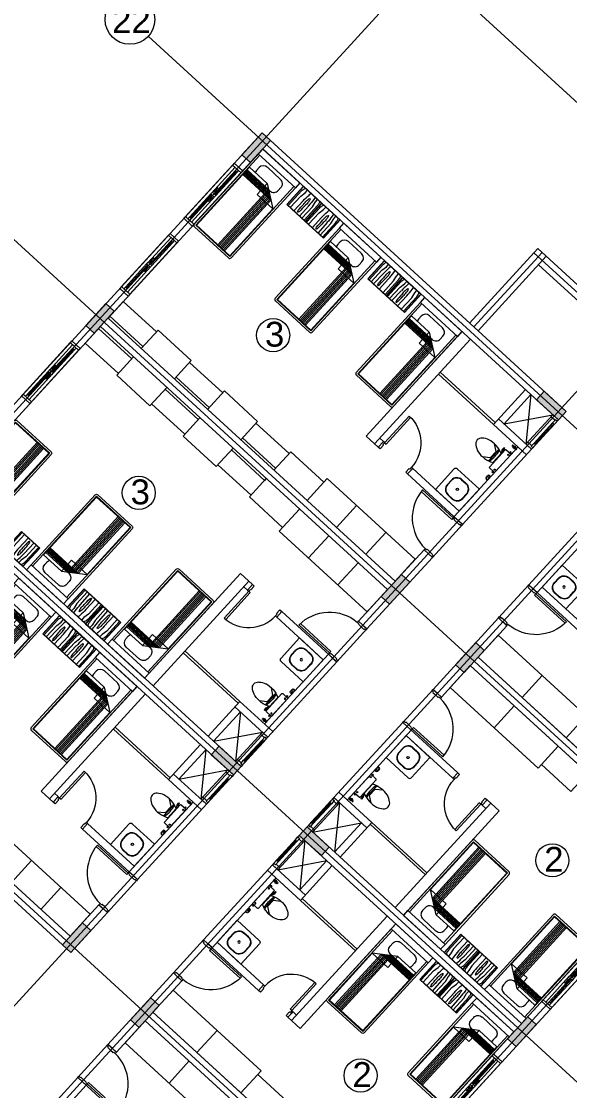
# Model space of a CAD drawing. Header units: metres. Extents: x 750 to 3116, y -341 to 1465.
# Drawn here: x 1642.23 to 1653.26, y 982.93 to 1004.42 of the extents above; entities that cross this region are included whole.
import ezdxf
from ezdxf.enums import TextEntityAlignment as Align

# ---------------------------------------------------------------- set-up
doc = ezdxf.new("R2010")
doc.units = ezdxf.units.M
for name, color, linetype, lineweight in [('A-Door', 254, 'Continuous', 5), ('Bathroom Door', 252, 'Continuous', 5), ('Bathroom fur', 252, 'Continuous', 5), ('Centre Line', 7, 'Continuous', 13), ('Column', 50, 'Continuous', 20), ('Cutout', 153, 'Continuous', 5), ('Door', 253, 'Continuous', 5), ('Furniture', 44, 'Continuous', 5), ('GUIDE LINE', 7, 'Continuous', 5), ('Hatch', 251, 'Continuous', 5), ('Hidden line', 251, 'Continuous', 5), ('Inverted beam', 252, 'Continuous', 5), ('Railing', 190, 'Continuous', 5), ('Wall ext', 20, 'Continuous', 18), ('WINDOW', 33, 'Continuous', 5)]:
    doc.layers.add(name, color=color, linetype=linetype, lineweight=lineweight)
doc.layers.add('Text', color=7, linetype='Continuous')
doc.styles.get("Standard").update_dxf_attribs({"font": 'arial.ttf'})
doc.styles.add('TEXT-DET', font='simplex.shx', dxfattribs={"width": 0.7})

# ---------------------------------------------------------------- blocks, each defined once
blk = doc.blocks.new('Water Closet')
at = {"layer": 'Bathroom fur', "linetype": 'ByBlock'}
for p, q in [((1886.217, 447.662), (1886.217, 447.713)), ((1886.239, 447.713), (1886.217, 447.713)), ((1886.239, 447.608), (1886.239, 447.713)), ((1886.264, 447.23), (1886.264, 447.703)), ((1886.407, 447.713), (1886.274, 447.713)), ((1886.39, 447.724), (1886.365, 447.724)), ((1886.365, 447.724), (1886.365, 447.715)), ((1886.39, 447.715), (1886.365, 447.715)), ((1886.387, 447.744), (1886.368, 447.744)), ((1886.368, 447.744), (1886.368, 447.724)), ((1886.387, 447.744), (1886.387, 447.724)), ((1886.39, 447.724), (1886.39, 447.715)), ((1886.416, 447.23), (1886.416, 447.703)), ((1886.152, 447.554), (1886.027, 447.644)), ((1886.152, 447.379), (1886.152, 447.554)), ((1886.217, 447.662), (1886.232, 447.625)), ((1886.232, 447.625), (1886.239, 447.625)), ((1886.239, 447.666), (1886.264, 447.666)), ((1886.239, 447.608), (1886.264, 447.608)), ((1886.256, 447.343), (1886.256, 447.59)), ((1886.152, 447.379), (1886.027, 447.288)), ((1886.407, 447.22), (1886.274, 447.22)), ((1886.365, 447.208), (1886.365, 447.218)), ((1886.39, 447.218), (1886.365, 447.218)), ((1886.39, 447.208), (1886.365, 447.208)), ((1886.368, 447.189), (1886.368, 447.208)), ((1886.387, 447.189), (1886.368, 447.189)), ((1886.387, 447.189), (1886.387, 447.208)), ((1886.39, 447.208), (1886.39, 447.218))]:
    blk.add_line(p, q, dxfattribs=at)
at = {"layer": 'Bathroom fur', "linetype": 'Continuous', "lineweight": -3}
for p, q in [((1886.331, 447.871), (1886.35, 447.871)), ((1886.331, 447.851), (1886.35, 447.851)), ((1886.364, 447.861), (1886.346, 447.861)), ((1886.364, 447.861), (1886.349, 447.87)), ((1886.364, 447.861), (1886.349, 447.853)), ((1886.364, 447.861), (1886.355, 447.877)), ((1886.364, 447.861), (1886.355, 447.846)), ((1886.364, 447.861), (1886.364, 447.879)), ((1886.364, 447.861), (1886.364, 447.879)), ((1886.364, 447.861), (1886.364, 447.879)), ((1886.364, 447.861), (1886.364, 447.879)), ((1886.364, 447.861), (1886.364, 447.879)), ((1886.364, 447.861), (1886.364, 447.879)), ((1886.364, 447.861), (1886.364, 447.879)), ((1886.364, 447.861), (1886.364, 447.879)), ((1886.364, 447.861), (1886.364, 447.879)), ((1886.364, 447.861), (1886.364, 447.879)), ((1886.364, 447.861), (1886.364, 447.879)), ((1886.364, 447.861), (1886.364, 447.879)), ((1886.364, 447.861), (1886.373, 447.877)), ((1886.364, 447.861), (1886.379, 447.87)), ((1886.364, 447.861), (1886.381, 447.861)), ((1886.364, 447.861), (1886.379, 447.853)), ((1886.364, 447.861), (1886.373, 447.846)), ((1886.364, 447.861), (1886.364, 447.844)), ((1886.378, 447.871), (1886.416, 447.871)), ((1886.378, 447.851), (1886.416, 447.851)), ((1886.416, 447.851), (1886.416, 447.871))]:
    blk.add_line(p, q, dxfattribs=at)
at = {"layer": 'Bathroom fur'}
for p, q in [((1886.356, 447.031), (1886.356, 447.081)), ((1886.366, 447.031), (1886.366, 447.081)), ((1886.416, 447.106), (1886.381, 447.106)), ((1886.416, 447.096), (1886.381, 447.096)), ((1886.416, 447.016), (1886.381, 447.016)), ((1886.416, 447.006), (1886.381, 447.006))]:
    blk.add_line(p, q, dxfattribs=at)
at = {"layer": 'Bathroom fur', "linetype": 'Continuous', "lineweight": -3}
blk.add_circle((1886.364, 447.861), 0.0175, dxfattribs=at)
at = {"layer": 'Bathroom fur', "linetype": 'ByBlock'}
for centre in [(1886.378, 447.669), (1886.378, 447.264)]:
    blk.add_circle(centre, 0.0123, dxfattribs=at)
for centre, radius, start, end in [((1886.274, 447.703), 0.00987, 90, 180), ((1886.407, 447.703), 0.00987, 0, 90), ((1885.835, 447.467), 0.119, 126.3794, 233.6206), ((1886.035, 447.208), 0.446, 109.2942, 127.2549), ((1886.017, 447.095), 0.55, 64.2321, 103.6755), ((1884.672, 447.479), 1.501, 353.4552, 5.5271), ((1885.552, 447.472), 0.65, 345.9276, 13.0204), ((1886.041, 447.728), 0.451, 232.2382, 250.1051), ((1886.017, 447.838), 0.55, 256.3245, 295.7679), ((1886.274, 447.23), 0.00987, 180, 270), ((1886.407, 447.23), 0.00987, 270, 0)]:
    blk.add_arc(centre, radius, start, end, dxfattribs=at)
at = {"layer": 'Bathroom fur', "linetype": 'Continuous', "lineweight": -3}
blk.add_arc((1886.331, 447.861), 0.01, 90.002, 270, dxfattribs=at)
at = {"layer": 'Bathroom fur'}
for centre, radius, start, end in [((1886.381, 447.081), 0.025, 90, 180), ((1886.381, 447.031), 0.025, 180, 270), ((1886.381, 447.081), 0.015, 90, 180), ((1886.381, 447.031), 0.015, 180, 270)]:
    blk.add_arc(centre, radius, start, end, dxfattribs=at)
at = {"layer": 'Bathroom fur', "style": 'TEXT-DET', "width": 0.6}
blk.add_text('1', height=0.06, dxfattribs=at).set_placement((1886.394, 447.07), align=Align.MIDDLE)
blk = doc.blocks.new('Bed')
at = {"layer": 'Furniture', "linetype": 'Continuous'}
for p, q in [((1878.327, 465.952), (1879.337, 465.952)), ((1878.327, 465.817), (1878.327, 465.952)), ((1879.337, 465.952), (1879.337, 465.817)), ((1879.337, 465.817), (1878.327, 465.817)), ((1878.327, 463.909), (1878.327, 465.817)), ((1878.367, 463.909), (1878.367, 465.817)), ((1878.642, 465.742), (1879.002, 465.742)), ((1879.297, 465.817), (1879.297, 463.909)), ((1879.337, 465.817), (1879.337, 463.909)), ((1878.525, 465.544), (1878.525, 465.624)), ((1879.12, 465.624), (1879.12, 465.544)), ((1878.377, 465.499), (1878.862, 465.499)), ((1878.377, 463.919), (1878.377, 465.499)), ((1878.962, 465.429), (1878.377, 465.429)), ((1878.992, 465.407), (1878.377, 465.407)), ((1879.022, 465.386), (1878.377, 465.386)), ((1879.052, 465.365), (1878.377, 465.365)), ((1879.082, 465.344), (1878.377, 465.344)), ((1879.112, 465.323), (1878.377, 465.323)), ((1879.142, 465.302), (1878.377, 465.302)), ((1878.862, 465.499), (1879.287, 465.199)), ((1878.862, 465.199), (1878.862, 465.499)), ((1878.962, 463.919), (1878.962, 465.429)), ((1879.002, 465.427), (1878.965, 465.427)), ((1878.992, 463.919), (1878.992, 465.407)), ((1879.022, 463.919), (1879.022, 465.386)), ((1879.052, 463.919), (1879.052, 465.365)), ((1879.082, 463.919), (1879.082, 465.344)), ((1879.112, 463.919), (1879.112, 465.323)), ((1879.142, 463.919), (1879.142, 465.302)), ((1879.287, 465.199), (1878.862, 465.199)), ((1879.287, 465.199), (1879.287, 463.919)), ((1879.297, 463.909), (1878.367, 463.909)), ((1879.297, 463.869), (1878.367, 463.869)), ((1879.287, 463.919), (1878.377, 463.919))]:
    blk.add_line(p, q, dxfattribs=at)
for centre, radius, start, end in [((1878.642, 465.624), 0.117, 90, 180), ((1879.002, 465.624), 0.117, 360, 90), ((1878.642, 465.544), 0.117, 180.0006, 202.5189), ((1879.002, 465.544), 0.117, 270, 0), ((1878.367, 463.909), 0.04, 180, 270), ((1879.297, 463.909), 0.04, 270, 0)]:
    blk.add_arc(centre, radius, start, end, dxfattribs=at)
blk = doc.blocks.new('Nightstand')
at = {"layer": 'Furniture'}
for p, q in [((1879.838, 464.54), (1879.838, 464.04)), ((1880.338, 464.54), (1879.838, 464.54)), ((1879.843, 464.535), (1879.843, 464.045)), ((1880.333, 464.535), (1879.843, 464.535)), ((1879.869, 464.442), (1879.871, 464.467)), ((1879.869, 464.045), (1879.869, 464.442)), ((1879.929, 464.358), (1879.951, 464.469)), ((1879.951, 464.469), (1879.951, 464.535)), ((1880.074, 464.444), (1880.068, 464.44)), ((1880.08, 464.44), (1880.074, 464.444)), ((1880.226, 464.469), (1880.226, 464.535)), ((1880.248, 464.358), (1880.226, 464.469)), ((1880.308, 464.442), (1880.305, 464.467)), ((1880.308, 464.045), (1880.308, 464.442)), ((1880.333, 464.045), (1880.333, 464.535)), ((1880.338, 464.04), (1880.338, 464.54)), ((1879.929, 464.045), (1879.929, 464.358)), ((1879.997, 464.32), (1879.991, 464.045)), ((1880.147, 464.32), (1880.147, 464.045)), ((1880.248, 464.045), (1880.248, 464.358)), ((1879.838, 464.04), (1880.338, 464.04)), ((1879.843, 464.045), (1880.333, 464.045)), ((1880.068, 464.081), (1880.074, 464.077)), ((1880.074, 464.077), (1880.08, 464.081))]:
    blk.add_line(p, q, dxfattribs=at)
for centre, radius, start, end in [((1880.021, 464.452), 0.15, 146.5657, 174.2856), ((1881.576, 464.32), 1.578, 174.0179, 180), ((1880.825, 464.399), 0.823, 170.5074, 174.0179), ((1880.197, 464.382), 0.142, 155.8434, 169.4757), ((1879.951, 464.382), 0.142, 10.5243, 24.1566), ((1879.315, 464.399), 0.828, 5.9821, 9.4446), ((1878.564, 464.32), 1.583, 0, 5.9821), ((1880.156, 464.452), 0.15, 5.7144, 33.4343), ((1880.715, 464.32), 0.664, 175.5997, 180), ((1880.715, 464.32), 0.664, 180, 184.4003), ((1880.395, 464.345), 0.343, 169.4757, 175.5997), ((1886.298, 464.381), 6.246, 181.0259, 182.4606), ((1879.753, 464.345), 0.343, 4.4003, 10.5243), ((1873.85, 464.381), 6.246, 357.5394, 358.9741), ((1879.433, 464.32), 0.664, 0, 4.4003), ((1879.433, 464.32), 0.664, 355.5997, 0), ((1880.197, 464.139), 0.142, 190.5243, 204.1566), ((1879.951, 464.139), 0.142, 335.8434, 349.4757)]:
    blk.add_arc(centre, radius, start, end, dxfattribs=at)
blk = doc.blocks.new('Wash bashin')
at = {"layer": 'Bathroom fur', "ltscale": 0.35}
for p, q in [((1884.067, 437.333), (1884.067, 437.883)), ((1884.117, 437.933), (1884.717, 437.933)), ((1884.717, 437.333), (1884.717, 437.933)), ((1884.067, 437.333), (1884.717, 437.333))]:
    blk.add_line(p, q, dxfattribs=at)
at = {"layer": 'Bathroom fur'}
for p, q in [((1884.327, 437.838), (1884.447, 437.838)), ((1884.327, 437.83), (1884.447, 437.83)), ((1884.177, 437.568), (1884.177, 437.688)), ((1884.185, 437.568), (1884.185, 437.688)), ((1884.589, 437.688), (1884.589, 437.568)), ((1884.597, 437.688), (1884.597, 437.568)), ((1884.447, 437.426), (1884.327, 437.426)), ((1884.447, 437.418), (1884.327, 437.418))]:
    blk.add_line(p, q, dxfattribs=at)
blk.add_circle((1884.392, 437.633), 0.0225, dxfattribs=at)
at = {"layer": 'Bathroom fur', "ltscale": 0.35}
blk.add_arc((1884.117, 437.883), 0.05, 90, 180, dxfattribs=at)
at = {"layer": 'Bathroom fur'}
for centre, radius, start, end in [((1884.327, 437.688), 0.15, 90, 180), ((1884.327, 437.688), 0.142, 90, 180), ((1884.447, 437.688), 0.15, 0, 90), ((1884.447, 437.688), 0.142, 0, 90), ((1884.327, 437.568), 0.15, 180, 270), ((1884.327, 437.568), 0.142, 180, 270), ((1884.447, 437.568), 0.15, 270, 0), ((1884.447, 437.568), 0.142, 270, 0)]:
    blk.add_arc(centre, radius, start, end, dxfattribs=at)
blk = doc.blocks.new('Door 900')
at = {"layer": 'A-Door'}
for points in [[(29934124, 12198491), (29934164, 12198491), (29934164, 12198476), (29934239, 12198476), (29934314, 12198476), (29934314, 12198491), (29934354, 12198491), (29934354, 12198524), (29934239, 12198524), (29934124, 12198524)], [(29934164, 12197672), (29934314, 12197672), (29934314, 12197658), (29934354, 12197658), (29934354, 12197624), (29934239, 12197624), (29934124, 12197624), (29934124, 12197658), (29934164, 12197658)]]:
    blk.add_lwpolyline(points, close=True, dxfattribs=at)
blk.add_lwpolyline([(29935187, 12197658), (29934354, 12197658), (29934354, 12197698), (29935185, 12197698)], dxfattribs=at)
blk.add_arc((29934327, 12197631), 860, 1.7769, 88.2024, dxfattribs=at)
blk = doc.blocks.new('Door1')
at = {"layer": 'Bathroom Door'}
for p, q in [((1900.586, 444.886), (1899.856, 444.886)), ((1900.586, 444.846), (1899.857, 444.846))]:
    blk.add_line(p, q, dxfattribs=at)
for points in [[(1900.736, 444.921), (1900.586, 444.921), (1900.586, 444.886), (1900.636, 444.886), (1900.636, 444.871), (1900.736, 444.871), (1900.736, 444.921)], [(1900.586, 444.886), (1900.586, 444.846)], [(1900.736, 444.121), (1900.586, 444.121), (1900.586, 444.156), (1900.636, 444.156), (1900.636, 444.171), (1900.736, 444.171), (1900.736, 444.121)]]:
    blk.add_lwpolyline(points, dxfattribs=at)
blk.add_arc((1900.586, 444.886), 0.73, 180, 270, dxfattribs=at)
blk = doc.blocks.new('WINODO1')
at = {"layer": 'WINDOW', "linetype": 'Continuous'}
for p, q in [((2471212540, 936769700), (2471212491, 936769700)), ((2471212491, 936769700), (2471212491, 936769470)), ((2471212540, 936769700), (2471212540, 936769470)), ((2471213991, 936769700), (2471213943, 936769700)), ((2471213943, 936769700), (2471213943, 936769470)), ((2471213991, 936769700), (2471213991, 936769470)), ((2471212540, 936769470), (2471212491, 936769470)), ((2471213991, 936769470), (2471213943, 936769470))]:
    blk.add_line(p, q, dxfattribs=at)
at = {"layer": 'WINDOW'}
for p, q in [((2471212540, 936769700), (2471213943, 936769700)), ((2471212588, 936769633), (2471213217, 936769633)), ((2471213241, 936769633), (2471213943, 936769633)), ((2471213290, 936769609), (2471213394, 936769609)), ((2471213241, 936769537), (2471212540, 936769537)), ((2471212540, 936769470), (2471213943, 936769470)), ((2471212588, 936769585), (2471213217, 936769585)), ((2471213193, 936769561), (2471213089, 936769561)), ((2471213266, 936769585), (2471213895, 936769585)), ((2471213266, 936769537), (2471213895, 936769537))]:
    blk.add_line(p, q, dxfattribs=at)
at = {"layer": 'WINDOW', "color": 4}
blk.add_line((2471212588, 936769609), (2471213217, 936769609), dxfattribs=at)
at = {"layer": 'WINDOW', "color": 4, "true_color": 0x1fffff}
blk.add_line((2471213266, 936769561), (2471213895, 936769561), dxfattribs=at)
at = {"layer": 'WINDOW'}
for points in [[(2471212540, 936769585), (2471212588, 936769585), (2471212588, 936769633), (2471212540, 936769633)], [(2471213217, 936769585), (2471213266, 936769585), (2471213266, 936769633), (2471213217, 936769633)], [(2471213406, 936769609), (2471213394, 936769616), (2471213394, 936769602)], [(2471213076, 936769561), (2471213089, 936769568), (2471213089, 936769554)], [(2471213217, 936769537), (2471213266, 936769537), (2471213266, 936769585), (2471213217, 936769585)], [(2471213895, 936769537), (2471213943, 936769537), (2471213943, 936769585), (2471213895, 936769585)]]:
    blk.add_lwpolyline(points, close=True, dxfattribs=at)
blk = doc.blocks.new('700mm Door')
at = {"layer": 'Door'}
for points in [[(11493508.327, 4446107.926), (11493508.287, 4446107.926), (11493508.287, 4446107.776), (11493508.344, 4446107.776), (11493508.344, 4446107.868), (11493508.344, 4446107.88), (11493508.327, 4446107.88)], [(11493508.327, 4446107.88), (11493508.413, 4446107.88), (11493508.413, 4446107.926), (11493508.327, 4446107.926)], [(11493508.413, 4446107.891), (11493508.961, 4446107.891), (11493508.961, 4446107.914), (11493508.413, 4446107.914)], [(11493509.047, 4446107.88), (11493508.961, 4446107.88), (11493508.961, 4446107.926), (11493509.047, 4446107.926)], [(11493509.047, 4446107.926), (11493509.047, 4446107.88), (11493509.03, 4446107.88), (11493509.03, 4446107.868), (11493509.03, 4446107.776), (11493509.087, 4446107.776), (11493509.087, 4446107.926)]]:
    blk.add_lwpolyline(points, close=True, dxfattribs=at)
at = {"layer": 'Door', "color": 1}
blk.add_lwpolyline([(11493508.413, 4446107.88), (11493508.961, 4446107.88), (11493508.961, 4446107.926), (11493508.413, 4446107.926)], close=True, dxfattribs=at)

msp = doc.modelspace()

# ---------------------------------------------------------------- hatches: boundary and pattern name
at = {"layer": 'Hatch', "transparency": 33554687}
h = msp.add_hatch(color=256, dxfattribs=at)
h.dxf.hatch_style = 1
h.paths.add_polyline_path([(1646.175, 977.256), (1646.005, 977.411), (1645.846, 977.238), (1645.755, 977.138), (1645.6, 976.969), (1645.769, 976.813)])
h.paths.add_polyline_path([(1649.318, 980.688), (1649.149, 980.843), (1648.743, 980.401), (1648.913, 980.245)])
h.paths.add_polyline_path([(1652.587, 984.256), (1652.417, 984.412), (1652.384, 984.375), (1652.292, 984.275), (1652.012, 983.969), (1652.182, 983.814)])
h.paths.add_polyline_path([(1655.856, 987.825), (1655.686, 987.98), (1655.281, 987.538), (1655.45, 987.383)])
h.paths.add_polyline_path([(1659.124, 991.394), (1658.955, 991.549), (1658.549, 991.106), (1658.719, 990.951)])
h.paths.add_polyline_path([(1661.826, 995.231), (1661.67, 995.061), (1662.113, 994.656), (1662.268, 994.826)])
h.paths.add_polyline_path([(1657.785, 998.932), (1657.629, 998.763), (1658.072, 998.357), (1658.227, 998.527)])
h.paths.add_polyline_path([(1654.516, 995.364), (1654.361, 995.194), (1654.471, 995.093), (1654.803, 994.789), (1654.958, 994.959)])
h.paths.add_polyline_path([(1652.746, 996.985), (1652.591, 996.815), (1653.033, 996.41), (1653.189, 996.58)])
h.paths.add_polyline_path([(1651.542, 991.776), (1651.372, 991.932), (1650.967, 991.489), (1651.137, 991.334)])
h.paths.add_polyline_path([(1650.045, 993.148), (1649.875, 993.303), (1649.47, 992.86), (1649.64, 992.705)])
h.paths.add_polyline_path([(1647.979, 988.227), (1647.823, 988.057), (1647.934, 987.956), (1648.266, 987.652), (1648.421, 987.822)])
h.paths.add_polyline_path([(1646.541, 989.544), (1646.209, 989.848), (1646.053, 989.678), (1646.496, 989.273), (1646.651, 989.443)])
h.paths.add_polyline_path([(1645.004, 984.639), (1644.835, 984.795), (1644.43, 984.352), (1644.599, 984.197)])
h.paths.add_polyline_path([(1643.632, 986.147), (1643.463, 986.302), (1643.058, 985.86), (1643.227, 985.704)])
h.paths.add_polyline_path([(1641.441, 981.09), (1641.286, 980.92), (1641.728, 980.515), (1641.884, 980.684)])
h.paths.add_polyline_path([(1640.114, 982.306), (1639.944, 982.461), (1639.539, 982.018), (1639.709, 981.863)])
h.paths.add_polyline_path([(1636.735, 978.838), (1636.403, 979.142), (1636.247, 978.973), (1636.69, 978.567), (1636.845, 978.737)])
h.paths.add_polyline_path([(1631.152, 984.454), (1630.982, 984.609), (1630.577, 984.167), (1630.746, 984.011)])
h.paths.add_polyline_path([(1634.17, 987.75), (1634.001, 987.905), (1633.595, 987.463), (1633.765, 987.307)])
h.paths.add_polyline_path([(1637.689, 991.591), (1637.519, 991.746), (1637.114, 991.304), (1637.284, 991.149)])
h.paths.add_polyline_path([(1640.833, 995.023), (1640.663, 995.178), (1640.258, 994.736), (1640.427, 994.581), (1640.461, 994.618), (1640.552, 994.717)])
h.paths.add_polyline_path([(1644.101, 998.592), (1643.932, 998.747), (1643.527, 998.305), (1643.696, 998.149)])
h.paths.add_polyline_path([(1646.999, 1001.755), (1647.09, 1001.854), (1647.245, 1002.024), (1647.076, 1002.179), (1646.67, 1001.737), (1646.84, 1001.581)])
h.paths.add_polyline_path([(1636.008, 999.191), (1635.839, 999.347), (1635.433, 998.904), (1635.603, 998.749)])
h.paths.add_polyline_path([(1631.525, 1003.298), (1631.369, 1003.129), (1631.48, 1003.027), (1631.812, 1002.723), (1631.967, 1002.893)])
h.paths.add_polyline_path([(1628.676, 999.847), (1628.506, 1000.002), (1628.101, 999.56), (1628.27, 999.405)])
h.paths.add_polyline_path([(1632.989, 995.896), (1632.82, 996.051), (1632.415, 995.609), (1632.584, 995.453)])
h.paths.add_polyline_path([(1629.471, 992.054), (1629.301, 992.21), (1628.896, 991.767), (1629.066, 991.612)])
h.paths.add_polyline_path([(1624.987, 996.161), (1624.832, 995.991), (1625.274, 995.586), (1625.43, 995.756)])
h.paths.add_polyline_path([(1626.327, 988.622), (1626.157, 988.778), (1626.124, 988.741), (1626.032, 988.641), (1625.752, 988.335), (1625.922, 988.18)])
h.paths.add_polyline_path([(1621.719, 992.593), (1621.563, 992.423), (1621.674, 992.322), (1622.006, 992.018), (1622.161, 992.187)])
h.paths.add_polyline_path([(1619.949, 994.214), (1619.794, 994.044), (1620.236, 993.639), (1620.391, 993.808), (1620.281, 993.91)])
h.paths.add_polyline_path([(1623.218, 997.782), (1623.062, 997.613), (1623.505, 997.207), (1623.66, 997.377)])
h.paths.add_polyline_path([(1626.486, 1001.351), (1626.331, 1001.181), (1626.773, 1000.776), (1626.929, 1000.945)])
h.paths.add_polyline_path([(1622.117, 1005.353), (1621.962, 1005.183), (1622.404, 1004.778), (1622.56, 1004.947)])
h.paths.add_polyline_path([(1619.143, 1001.765), (1618.973, 1001.921), (1618.568, 1001.478), (1618.738, 1001.323)])
h.paths.add_polyline_path([(1615.874, 998.197), (1615.705, 998.352), (1615.299, 997.91), (1615.469, 997.754)])
h.paths.add_polyline_path([(1612.731, 994.765), (1612.561, 994.92), (1612.156, 994.478), (1612.325, 994.322)])
h.paths.add_polyline_path([(1617.373, 990.513), (1617.203, 990.668), (1616.798, 990.226), (1616.967, 990.07)])
h.paths.add_polyline_path([(1618.745, 989.005), (1618.575, 989.16), (1618.17, 988.718), (1618.339, 988.563)])
h.paths.add_polyline_path([(1623.058, 985.054), (1622.889, 985.209), (1622.483, 984.767), (1622.653, 984.611)])
h.paths.add_polyline_path([(1619.915, 981.622), (1619.745, 981.777), (1619.34, 981.334), (1619.509, 981.179)])
h.paths.add_polyline_path([(1615.181, 985.455), (1615.026, 985.286), (1615.468, 984.881), (1615.624, 985.05)])
h.paths.add_polyline_path([(1613.411, 987.077), (1613.256, 986.907), (1613.699, 986.502), (1613.854, 986.671)])
h.paths.add_polyline_path([(1609.042, 991.079), (1608.887, 990.909), (1609.329, 990.504), (1609.485, 990.673)])
h.paths.add_polyline_path([(1610.143, 983.508), (1609.987, 983.338), (1610.43, 982.933), (1610.585, 983.103)])
h.paths.add_polyline_path([(1607.566, 979.807), (1607.397, 979.962), (1606.992, 979.52), (1607.161, 979.365)])
h.paths.add_polyline_path([(1602.924, 984.059), (1602.755, 984.214), (1602.35, 983.772), (1602.519, 983.617)])
h.paths.add_polyline_path([(1604.823, 995.445), (1604.653, 995.601), (1604.495, 995.427), (1604.403, 995.328), (1604.248, 995.158), (1604.418, 995.003)])
h.paths.add_polyline_path([(1607.842, 998.741), (1607.672, 998.896), (1607.267, 998.454), (1607.436, 998.298)])
h.paths.add_polyline_path([(1603.528, 1002.692), (1603.358, 1002.848), (1602.953, 1002.405), (1603.123, 1002.25)])
h.paths.add_polyline_path([(1600.09, 999.279), (1599.934, 999.109), (1600.377, 998.704), (1600.532, 998.874)])
h.paths.add_polyline_path([(1602.031, 1004.063), (1601.861, 1004.219), (1601.456, 1003.776), (1601.626, 1003.621)])
h.paths.add_polyline_path([(1596.087, 1009.508), (1595.918, 1009.663), (1595.513, 1009.22), (1595.682, 1009.065)])
h.paths.add_polyline_path([(1592.944, 1006.075), (1592.774, 1006.231), (1592.369, 1005.788), (1592.538, 1005.633)])
h.paths.add_polyline_path([(1598.32, 1000.9), (1598.164, 1000.731), (1598.607, 1000.325), (1598.762, 1000.495)])
h.paths.add_polyline_path([(1595.619, 997.063), (1595.449, 997.218), (1595.044, 996.776), (1595.213, 996.62)])
h.paths.add_polyline_path([(1589.675, 1002.507), (1589.505, 1002.662), (1589.1, 1002.22), (1589.27, 1002.064)])
h.paths.add_polyline_path([(1586.406, 998.938), (1586.237, 999.094), (1585.831, 998.651), (1586.001, 998.496)])
h.paths.add_polyline_path([(1592.225, 993.358), (1591.782, 993.763), (1591.627, 993.594), (1592.07, 993.188)])
h.paths.add_polyline_path([(1593.995, 991.737), (1593.552, 992.142), (1593.397, 991.972), (1593.839, 991.567)])
h.paths.add_polyline_path([(1596.821, 995.711), (1596.666, 995.541), (1597.108, 995.136), (1597.263, 995.305)])
h.paths.add_polyline_path([(1601.304, 991.604), (1601.135, 991.759), (1600.729, 991.317), (1600.899, 991.161)])
h.paths.add_polyline_path([(1598.161, 988.172), (1597.991, 988.327), (1597.586, 987.885), (1597.755, 987.729)])
h.paths.add_polyline_path([(1594.892, 984.603), (1594.722, 984.759), (1594.317, 984.316), (1594.487, 984.161)])
h.paths.add_polyline_path([(1590.578, 988.555), (1590.408, 988.71), (1590.003, 988.267), (1590.173, 988.112)])
h.paths.add_polyline_path([(1589.081, 989.926), (1588.912, 990.081), (1588.506, 989.639), (1588.676, 989.483)])
h.paths.add_polyline_path([(1583.138, 995.37), (1582.968, 995.525), (1582.563, 995.083), (1582.732, 994.927)])
h.paths.add_polyline_path([(1579.869, 991.801), (1579.699, 991.957), (1579.294, 991.514), (1579.464, 991.359)])
h.paths.add_polyline_path([(1585.245, 986.626), (1585.09, 986.456), (1585.532, 986.051), (1585.687, 986.221)])
h.paths.add_polyline_path([(1587.015, 985.005), (1586.859, 984.835), (1587.302, 984.43), (1587.457, 984.6)])
h.paths.add_polyline_path([(1582.669, 982.925), (1582.499, 983.08), (1582.094, 982.638), (1582.263, 982.483)])
h.paths.add_polyline_path([(1576.725, 988.369), (1576.556, 988.525), (1576.15, 988.082), (1576.32, 987.927)])
h.paths.add_polyline_path([(1591.748, 981.171), (1591.579, 981.326), (1591.42, 981.153), (1591.329, 981.054), (1591.173, 980.884), (1591.343, 980.729)])
h.paths.add_polyline_path([(1561.743, 983.137), (1561.574, 983.292), (1561.169, 982.849), (1561.339, 982.694)])
h.paths.add_polyline_path([(1566.286, 988.109), (1566.116, 988.264), (1565.712, 987.821), (1565.882, 987.666)])
h.paths.add_polyline_path([(1570.833, 993.084), (1570.663, 993.24), (1570.258, 992.797), (1570.428, 992.642)])
h.paths.add_polyline_path([(1575.254, 997.924), (1574.811, 998.328), (1574.656, 998.159), (1575.099, 997.754)])
h.paths.add_polyline_path([(1579.283, 1003.223), (1579.128, 1003.053), (1579.571, 1002.648), (1579.726, 1002.818)])
h.paths.add_polyline_path([(1568.934, 1003.949), (1568.764, 1004.104), (1568.36, 1003.661), (1568.529, 1003.506)])
h.paths.add_polyline_path([(1564.388, 998.973), (1564.218, 999.128), (1563.813, 998.685), (1563.983, 998.53)])
h.paths.add_polyline_path([(1559.841, 993.997), (1559.672, 994.153), (1559.267, 993.71), (1559.437, 993.554)])
h.paths.add_polyline_path([(1557.524, 991.462), (1557.211, 991.748), (1557.211, 991.748), (1557.196, 991.762), (1557.081, 991.866), (1556.926, 991.696), (1557.369, 991.292)])
h.paths.add_polyline_path([(1555.295, 989.022), (1555.125, 989.177), (1554.721, 988.734), (1554.89, 988.579)])
h.paths.add_polyline_path([(1552.096, 996.421), (1551.941, 996.252), (1551.941, 996.252), (1552.384, 995.847), (1552.539, 996.017)])
h.paths.add_polyline_path([(1554.583, 998.802), (1554.413, 998.957), (1554.008, 998.514), (1554.178, 998.359)])
h.paths.add_polyline_path([(1559.129, 1003.778), (1558.959, 1003.933), (1558.555, 1003.49), (1558.724, 1003.335)])
h.paths.add_polyline_path([(1563.675, 1008.754), (1563.506, 1008.909), (1563.101, 1008.466), (1563.271, 1008.311)])
h.paths.add_polyline_path([(1567.853, 1013.667), (1567.698, 1013.497), (1568.141, 1013.092), (1568.296, 1013.262)])

# ---------------------------------------------------------------- linework, layer by layer
at = {"layer": 'Bathroom fur'}
for p, q in [((1651.728, 996.317), (1650.622, 997.331)), ((1651.762, 996.354), (1650.656, 997.367)), ((1646.595, 990.714), (1645.489, 991.727)), ((1646.629, 990.751), (1645.523, 991.764)), ((1645.191, 989.18), (1644.084, 990.194)), ((1645.224, 989.217), (1644.118, 990.23)), ((1649.25, 988.283), (1650.356, 987.269)), ((1649.284, 988.319), (1650.39, 987.306)), ((1647.845, 986.749), (1648.951, 985.736)), ((1647.879, 986.786), (1648.985, 985.772))]:
    msp.add_line(p, q, dxfattribs=at)
at = {"layer": 'Centre Line', "color": 30, "true_color": 0xf26722}
for p, q in [((1654.597, 982.009), (1623.096, 1010.863)), ((1652.455, 1007.882), (1628.635, 981.877)), ((1664.403, 992.714), (1648.054, 1007.689)), ((1651.328, 978.44), (1619.827, 1007.294)), ((1661.134, 989.146), (1644.786, 1004.121)), ((1658.399, 1002.438), (1634.579, 976.433)), ((1659.896, 1001.067), (1636.076, 975.062)), ((1657.865, 985.577), (1641.517, 1000.552)), ((1664.21, 997.116), (1640.389, 971.11))]:
    msp.add_line(p, q, dxfattribs=at)
msp.add_circle((1644.417, 1004.458), 0.5, dxfattribs=at)
at = {"layer": 'Column'}
for points in [[(1646.67, 1001.737), (1647.076, 1002.179), (1647.245, 1002.024), (1646.84, 1001.581), (1646.67, 1001.737)], [(1643.527, 998.305), (1643.932, 998.747), (1644.101, 998.592), (1643.696, 998.149), (1643.527, 998.305)], [(1652.746, 996.985), (1653.189, 996.58), (1653.033, 996.41), (1652.591, 996.815), (1652.746, 996.985)], [(1649.47, 992.86), (1649.875, 993.303), (1650.045, 993.148), (1649.64, 992.705), (1649.47, 992.86)], [(1650.967, 991.489), (1651.372, 991.932), (1651.542, 991.776), (1651.137, 991.334), (1650.967, 991.489)], [(1646.209, 989.848), (1646.651, 989.443), (1646.496, 989.273), (1646.053, 989.678), (1646.209, 989.848)], [(1647.979, 988.227), (1648.421, 987.822), (1648.266, 987.652), (1647.823, 988.057), (1647.979, 988.227)], [(1643.058, 985.86), (1643.463, 986.302), (1643.632, 986.147), (1643.227, 985.704), (1643.058, 985.86)], [(1644.43, 984.352), (1644.835, 984.795), (1645.004, 984.639), (1644.599, 984.197), (1644.43, 984.352)], [(1652.012, 983.969), (1652.417, 984.412), (1652.587, 984.256), (1652.182, 983.814), (1652.012, 983.969)]]:
    msp.add_lwpolyline(points, dxfattribs=at)
at = {"layer": 'Cutout'}
for p, q in [((1652.48, 996.917), (1652.382, 995.921)), ((1651.94, 996.327), (1652.923, 996.511)), ((1646.639, 990.539), (1646.541, 989.544)), ((1646.098, 989.949), (1647.081, 990.134)), ((1645.943, 989.78), (1645.845, 988.784)), ((1645.402, 989.19), (1646.385, 989.374)), ((1648.63, 988.715), (1648.532, 987.72)), ((1648.089, 988.125), (1649.072, 988.31)), ((1647.934, 987.956), (1647.836, 986.961)), ((1647.393, 987.366), (1648.376, 987.551))]:
    msp.add_line(p, q, dxfattribs=at)
at = {"layer": 'Furniture'}
for p, q in [((1651.822, 992.082), (1653.592, 990.461)), ((1650.856, 991.028), (1652.626, 989.407)), ((1645.285, 984.945), (1647.055, 983.324)), ((1644.319, 983.891), (1646.089, 982.27))]:
    msp.add_line(p, q, dxfattribs=at)
for points in [[(1644.948, 998.176), (1644.28, 998.787), (1643.976, 998.455)], [(1644.678, 997.881), (1644.01, 998.492), (1643.976, 998.455), (1649.75, 993.166)], [(1644.184, 997.343), (1643.517, 997.954), (1643.821, 998.286), (1649.595, 992.997)], [(1644.455, 997.637), (1643.787, 998.249), (1643.821, 998.286)], [(1645.311, 997.233), (1645.649, 997.601), (1644.982, 998.213), (1644.644, 997.844)], [(1645.156, 997.063), (1644.818, 996.694), (1644.151, 997.306), (1644.488, 997.674)], [(1646.282, 996.953), (1645.615, 997.564)], [(1646.012, 996.658), (1645.345, 997.27)], [(1645.789, 996.415), (1645.122, 997.026), (1645.156, 997.063)], [(1646.646, 996.01), (1646.984, 996.379), (1646.316, 996.99), (1645.979, 996.621)], [(1645.519, 996.12), (1644.852, 996.731)], [(1646.491, 995.841), (1646.153, 995.472), (1645.485, 996.083), (1645.823, 996.452)], [(1647.617, 995.731), (1646.95, 996.342)], [(1647.347, 995.436), (1646.68, 996.047)], [(1647.158, 995.229), (1647.124, 995.192), (1646.457, 995.804)], [(1648.318, 995.156), (1647.651, 995.768), (1647.313, 995.399)], [(1646.854, 994.897), (1646.187, 995.509)], [(1647.487, 994.249), (1646.82, 994.861), (1647.158, 995.229)], [(1647.981, 994.788), (1648.386, 995.23), (1650.156, 993.609)], [(1648.57, 994.247), (1648.976, 994.69)], [(1647.825, 994.618), (1647.42, 994.175), (1649.19, 992.554)], [(1648.415, 994.078), (1648.01, 993.635)], [(1649.16, 993.707), (1649.566, 994.149)], [(1650.156, 993.609), (1649.75, 993.166)], [(1649.005, 993.537), (1648.6, 993.095)], [(1649.19, 992.554), (1649.595, 992.997)], [(1655.561, 987.844), (1651.417, 991.64), (1651.822, 992.082)], [(1655.406, 987.674), (1651.262, 991.47), (1650.856, 991.028)], [(1638.14, 990.744), (1637.473, 991.355), (1637.439, 991.318), (1643.213, 986.029)], [(1652.707, 991.272), (1652.302, 990.829)], [(1651.741, 990.217), (1652.146, 990.66)], [(1653.592, 990.461), (1653.187, 990.019)], [(1652.626, 989.407), (1653.031, 989.849)], [(1652.694, 989.481), (1653.287, 988.937), (1653.625, 989.306)], [(1641.443, 987.65), (1641.848, 988.093), (1643.618, 986.472)], [(1642.033, 987.11), (1642.438, 987.553)], [(1642.623, 986.57), (1643.028, 987.012)], [(1643.618, 986.472), (1643.213, 986.029)], [(1649.024, 980.707), (1644.879, 984.503), (1645.285, 984.945)], [(1648.868, 980.537), (1644.724, 984.333), (1644.319, 983.891)], [(1646.17, 984.135), (1645.764, 983.692)], [(1645.204, 983.08), (1645.609, 983.523)], [(1647.055, 983.324), (1646.649, 982.882)], [(1646.987, 983.251), (1647.581, 982.707), (1647.243, 982.338)]]:
    msp.add_lwpolyline(points, dxfattribs=at)
at = {"layer": 'GUIDE LINE'}
for centre in [(1647.296, 998.111), (1644.594, 994.942), (1652.912, 987.556), (1649.055, 983.23)]:
    msp.add_circle(centre, 0.333, dxfattribs=at)
at = {"layer": 'Hidden line'}
for p, q in [((1652.923, 996.511), (1652.382, 995.921)), ((1653.033, 996.41), (1652.493, 995.82)), ((1650.5, 993.645), (1651.108, 994.308)), ((1651.827, 992.429), (1652.436, 993.093)), ((1648.576, 991.544), (1649.184, 992.208)), ((1649.904, 990.328), (1650.512, 990.992)), ((1646.385, 989.374), (1645.845, 988.784)), ((1646.496, 989.273), (1645.956, 988.683)), ((1647.823, 988.057), (1647.283, 987.467)), ((1647.934, 987.956), (1647.393, 987.366)), ((1643.963, 986.507), (1644.571, 987.171)), ((1645.29, 985.292), (1645.898, 985.956)), ((1643.366, 983.191), (1643.974, 983.855))]:
    msp.add_line(p, q, dxfattribs=at)
at = {"layer": 'Inverted beam'}
for p, q in [((1651.249, 998.356), (1652.62, 999.853)), ((1654.56, 998.077), (1652.62, 999.853)), ((1651.419, 998.201), (1652.79, 999.698)), ((1654.404, 997.907), (1652.635, 999.528))]:
    msp.add_line(p, q, dxfattribs=at)
at = {"layer": 'Railing'}
for p, q in [((1652.705, 999.775), (1651.334, 998.278)), ((1654.482, 997.992), (1652.543, 999.768))]:
    msp.add_line(p, q, dxfattribs=at)
at = {"layer": 'Wall ext'}
for p, q in [((1647.076, 1002.179), (1637.114, 991.304)), ((1653.189, 996.58), (1647.076, 1002.179)), ((1647.09, 1001.854), (1643.976, 998.455)), ((1653.033, 996.41), (1647.09, 1001.854)), ((1646.685, 1001.412), (1646.515, 1001.567)), ((1645.671, 1000.306), (1645.502, 1000.461)), ((1645.395, 1000.004), (1645.225, 1000.159)), ((1644.382, 998.898), (1644.212, 999.053)), ((1649.75, 993.166), (1643.976, 998.455)), ((1640.708, 994.887), (1643.821, 998.286)), ((1643.821, 998.286), (1649.595, 992.997)), ((1651.094, 998.186), (1649.169, 996.085)), ((1643.416, 997.843), (1643.246, 997.999)), ((1651.264, 998.031), (1649.338, 995.93)), ((1651.728, 996.317), (1652.37, 997.018)), ((1642.403, 996.737), (1642.233, 996.892)), ((1651.94, 996.327), (1652.48, 996.917)), ((1653.189, 996.58), (1653.033, 996.41)), ((1651.829, 996.428), (1652.493, 995.82)), ((1651.728, 996.317), (1652.392, 995.71)), ((1649.169, 996.085), (1649.412, 995.862)), ((1649.514, 995.973), (1649.412, 995.862)), ((1649.44, 996.04), (1649.514, 995.973)), ((1652.222, 995.865), (1650.939, 994.464)), ((1652.493, 995.82), (1651.108, 994.308)), ((1650.103, 995.432), (1650.002, 995.322)), ((1650.002, 995.322), (1651.108, 994.308)), ((1650.103, 995.432), (1651.04, 994.574)), ((1646.651, 989.443), (1640.708, 994.887)), ((1646.496, 989.273), (1640.552, 994.717)), ((1645.769, 976.813), (1662.268, 994.826)), ((1653.82, 994.604), (1652.436, 993.093)), ((1653.889, 994.338), (1652.605, 992.937)), ((1650.331, 993.8), (1649.75, 993.166)), ((1650.331, 993.8), (1650.5, 993.645)), ((1649.184, 992.208), (1650.5, 993.645)), ((1644.712, 991.219), (1646.637, 993.321)), ((1644.881, 991.064), (1646.807, 993.165)), ((1646.637, 993.321), (1646.88, 993.098)), ((1646.705, 993.055), (1646.779, 992.987)), ((1646.779, 992.987), (1646.88, 993.098)), ((1649.015, 992.363), (1649.595, 992.997)), ((1653.542, 992.079), (1652.436, 993.093)), ((1653.643, 992.19), (1652.707, 993.048)), ((1647.369, 992.447), (1647.47, 992.557)), ((1647.47, 992.557), (1648.576, 991.544)), ((1647.369, 992.447), (1648.305, 991.589)), ((1649.015, 992.363), (1649.184, 992.208)), ((1650.512, 990.992), (1651.827, 992.429)), ((1651.997, 992.273), (1651.827, 992.429)), ((1651.997, 992.273), (1651.417, 991.64)), ((1647.123, 990.298), (1648.407, 991.7)), ((1651.417, 991.64), (1655.561, 987.844)), ((1648.576, 991.544), (1647.192, 990.033)), ((1650.681, 990.837), (1651.262, 991.47)), ((1655.406, 987.674), (1651.262, 991.47)), ((1643.227, 985.704), (1637.114, 991.304)), ((1637.439, 991.318), (1643.213, 986.029)), ((1644.557, 991.049), (1642.631, 988.948)), ((1650.681, 990.837), (1650.512, 990.992)), ((1644.726, 990.894), (1642.801, 988.792)), ((1645.988, 990.05), (1646.629, 990.751)), ((1646.528, 990.64), (1647.192, 990.033)), ((1646.629, 990.751), (1647.293, 990.143)), ((1646.098, 989.949), (1646.639, 990.539)), ((1647.081, 990.134), (1646.541, 989.544)), ((1649.904, 990.328), (1648.519, 988.817)), ((1648.79, 988.772), (1650.073, 990.173)), ((1651.01, 989.315), (1649.904, 990.328)), ((1647.192, 990.033), (1646.651, 989.443)), ((1650.908, 989.205), (1649.972, 990.062)), ((1645.191, 989.18), (1645.832, 989.881)), ((1645.402, 989.19), (1645.943, 989.78)), ((1645.292, 989.291), (1645.956, 988.683)), ((1646.651, 989.443), (1646.496, 989.273)), ((1650.908, 989.205), (1651.01, 989.315)), ((1645.191, 989.18), (1645.854, 988.572)), ((1642.631, 988.948), (1642.875, 988.725)), ((1642.902, 988.903), (1642.976, 988.836)), ((1649.284, 988.319), (1648.62, 988.927)), ((1642.976, 988.836), (1642.875, 988.725)), ((1645.685, 988.728), (1644.401, 987.327)), ((1645.956, 988.683), (1644.571, 987.171)), ((1648.519, 988.817), (1647.979, 988.227)), ((1648.63, 988.715), (1648.089, 988.125)), ((1649.183, 988.209), (1648.519, 988.817)), ((1649.748, 986.606), (1651.673, 988.707)), ((1651.498, 988.664), (1651.6, 988.775)), ((1651.572, 988.597), (1651.498, 988.664)), ((1651.843, 988.552), (1651.6, 988.775)), ((1649.918, 986.45), (1651.843, 988.552)), ((1643.566, 988.295), (1643.465, 988.185)), ((1643.566, 988.295), (1644.503, 987.437)), ((1647.979, 988.227), (1647.823, 988.057)), ((1647.979, 988.227), (1652.292, 984.275)), ((1648.532, 987.72), (1649.072, 988.31)), ((1648.642, 987.619), (1649.284, 988.319)), ((1643.465, 988.185), (1644.571, 987.171)), ((1647.823, 988.057), (1652.137, 984.106)), ((1647.836, 986.961), (1648.376, 987.551)), ((1652.292, 984.275), (1655.406, 987.674)), ((1647.283, 987.467), (1645.898, 985.956)), ((1647.845, 986.749), (1647.182, 987.357)), ((1647.947, 986.859), (1647.283, 987.467)), ((1647.845, 986.749), (1648.487, 987.449)), ((1647.351, 987.201), (1646.068, 985.8)), ((1643.793, 986.663), (1643.213, 986.029)), ((1643.963, 986.507), (1643.227, 985.704)), ((1643.793, 986.663), (1643.963, 986.507)), ((1649.593, 986.436), (1647.668, 984.334)), ((1649.763, 986.281), (1647.838, 984.179)), ((1647.004, 984.942), (1645.898, 985.956)), ((1647.106, 985.053), (1646.169, 985.911)), ((1643.974, 983.855), (1645.29, 985.292)), ((1645.46, 985.136), (1645.29, 985.292)), ((1645.46, 985.136), (1644.879, 984.503)), ((1647.106, 985.053), (1647.004, 984.942)), ((1652.698, 984.718), (1652.867, 984.562)), ((1644.144, 983.7), (1644.724, 984.333)), ((1648.868, 980.537), (1644.724, 984.333)), ((1644.879, 984.503), (1649.024, 980.707)), ((1647.696, 984.513), (1647.594, 984.402)), ((1647.838, 984.179), (1647.594, 984.402)), ((1647.769, 984.445), (1647.696, 984.513)), ((1652.137, 984.106), (1649.024, 980.707)), ((1644.144, 983.7), (1643.974, 983.855)), ((1651.732, 983.663), (1651.901, 983.508)), ((1643.366, 983.191), (1641.982, 981.68)), ((1642.252, 981.635), (1643.536, 983.036)), ((1644.472, 982.178), (1643.366, 983.191))]:
    msp.add_line(p, q, dxfattribs=at)

# ---------------------------------------------------------------- block references
for name, p, rotation in [('Bed', (-52.728, 1926.973), 317.5109696397367), ('Bed', (-51.098, 1925.48), 317.5109696397367), ('Nightstand', (-50.44, 1926.792), 317.5109696397367), ('Nightstand', (-50.072, 1926.454), 317.5109696397367), ('Bed', (-49.469, 1923.987), 317.5109696397367), ('Nightstand', (3342.242, 66.281), 137.5109696397367), ('Bed', (-57.636, 1918.343), 317.5109696397367), ('Nightstand', (-56.978, 1919.655), 317.5109696397367), ('Nightstand', (-56.609, 1919.317), 317.5109696397367), ('Bed', (-56.006, 1916.85), 317.5109696397367), ('Bed', (3350.48, 60.65), 137.5109696397852), ('Bed', (3352.11, 59.157), 137.5109696397852), ('Nightstand', (3351.083, 58.183), 137.5109696397852), ('Nightstand', (3351.452, 57.845), 137.5109696397852)]:
    msp.add_blockref(name, p, dxfattribs=dict(rotation=rotation))
at = {"xscale": -1}
for name, p, rotation in [('Nightstand', (2720.709, -611.523), 317.5109696397367), ('Nightstand', (2721.078, -611.861), 317.5109696397367), ('Bed', (570.343, 2607.197), 137.5109696397367), ('Bed', (571.973, 2605.704), 137.5109696397367), ('Bed', (573.603, 2604.211), 137.5109696397367), ('Nightstand', (570.724, 2604.934), 137.5109696397367), ('Nightstand', (571.092, 2604.596), 137.5109696397367), ('Bed', (2720.872, -626.712), 317.5109696397852), ('Nightstand', (2723.382, -627.096), 317.5109696397852), ('Nightstand', (2723.751, -627.434), 317.5109696397852), ('Bed', (2722.502, -628.204), 317.5109696397852)]:
    msp.add_blockref(name, p, dxfattribs=dict(at, rotation=rotation))
at = {"layer": 'A-Door'}
for p, xscale, yscale, zscale, rotation in [((31963.605, -10230.058), 0.001, 0.001, 0.001, 137.5109696403553), ((15483.326, -28222.041), -0.001, 0.001, 0.001, 317.510969639692), ((-12182.314, 30206.678), -0.001, 0.001, 0.001, 137.510969639902), ((-28662.593, 12214.695), 0.001000000000000001, 0.001000000000000001, 0.001000000000000001, 317.5109696398649), ((31957.067, -10237.195), 0.001, 0.001, 0.001, 137.5109696403553), ((-12188.851, 30199.541), -0.001, 0.001, 0.001, 137.510969639902), ((-28669.13, 12207.558), 0.001000000000000001, 0.001000000000000001, 0.001000000000000001, 317.5109696398649)]:
    msp.add_blockref('Door 900', p, dxfattribs=dict(at, xscale=xscale, yscale=yscale, zscale=zscale, rotation=rotation))
at = {"layer": 'Bathroom Door', "xscale": -1}
for p, rotation in [((3261.35, 2096.956), 47.51096963957389), ((3254.812, 2089.819), 47.51096963957389), ((39.662, -112.319), 227.5109696396224)]:
    msp.add_blockref('Door1', p, dxfattribs=dict(at, rotation=rotation))
at = {"layer": 'Bathroom Door'}
for p, rotation in [((691.118, -709.039), 47.51096963989958), ((2603.357, 2686.538), 227.5109696399479)]:
    msp.add_blockref('Door1', p, dxfattribs=dict(at, rotation=rotation))
at = {"layer": 'Bathroom fur'}
for name, p, rotation in [('Water Closet', (-41.379, 1939.746), 317.5109696397367), ('Wash bashin', (-34.159, 1945.112), 317.5109696397367), ('Wash bashin', (3335.171, 39.525), 137.5109696397852), ('Water Closet', (3342.391, 44.89), 137.5109696397852), ('Water Closet', (-47.916, 1932.609), 317.5109696397367), ('Wash bashin', (-40.697, 1937.975), 317.5109696397367)]:
    msp.add_blockref(name, p, dxfattribs=dict(at, rotation=rotation))
at = {"layer": 'Bathroom fur', "xscale": -1}
for name, p, rotation in [('Wash bashin', (2747.113, -602.475), 317.5109696397852), ('Wash bashin', (553.899, 2587.112), 137.5109696397367), ('Water Closet', (558.612, 2594.773), 137.5109696397367), ('Water Closet', (2735.862, -617.274), 317.5109696397852), ('Wash bashin', (2740.576, -609.612), 317.5109696397852)]:
    msp.add_blockref(name, p, dxfattribs=dict(at, rotation=rotation))
at = {"layer": 'Cutout', "xscale": -1, "rotation": 227.5109616917831}
for p in [(-11040217.028, -5471272.988), (-11040222.87, -5471279.365), (-11040223.565, -5471280.125)]:
    msp.add_blockref('700mm Door', p, dxfattribs=at)
at = {"layer": 'Cutout', "rotation": 47.51106027023705}
for p in [(-4483023.353, -11477527.856), (-4483024.049, -11477528.616)]:
    msp.add_blockref('700mm Door', p, dxfattribs=at)
at = {"layer": 'WINDOW', "linetype": 'Continuous', "yscale": 0.001, "zscale": 0.001}
for p, xscale, rotation in [((-976752.376, -2454028.305), 0.001, 47.51096963974634), ((-976753.665, -2454029.713), 0.001, 47.51096963974634), ((-976755.644, -2454031.873), 0.001, 47.51096963974634), ((2361612.037, 1190534.203), -0.001, 47.51096963981065), ((2361610.058, 1190532.042), -0.001, 47.51096963981065)]:
    msp.add_blockref('WINODO1', p, dxfattribs=dict(at, xscale=xscale, rotation=rotation))

# ---------------------------------------------------------------- texts
at = {"layer": 'Text', "color": 30, "true_color": 0xf26722, "char_height": 0.5, "attachment_point": 1}
for s, width, insert in [('22', 0.83687, (1644.058, 1004.687)), ('3', 3.12418, (1647.132, 998.381)), ('3', 3.12418, (1644.43, 995.212)), ('2', 3.12418, (1652.749, 987.826)), ('2', 3.12418, (1648.891, 983.5))]:
    msp.add_mtext_dynamic_manual_height_columns(s, width=width, gutter_width=12.5, heights=[0], dxfattribs=dict(at, insert=insert))

doc.saveas('drawing.dxf')
